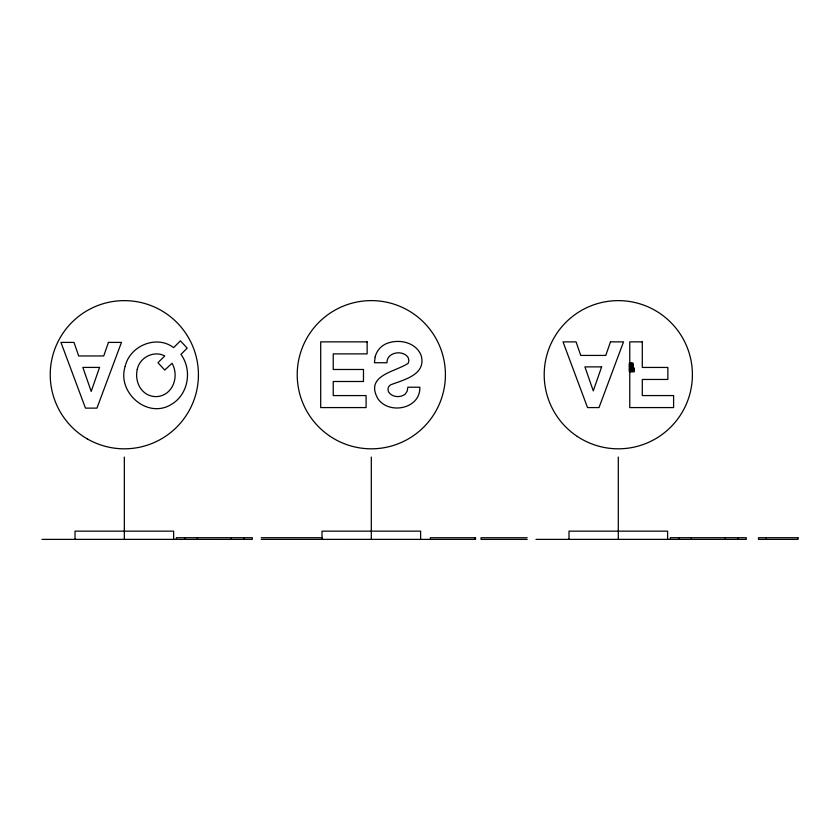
<?xml version="1.0" encoding="UTF-8"?>
<svg xmlns="http://www.w3.org/2000/svg" width="840" height="840" viewBox="0 0 840 840"><rect width="100%" height="100%" fill="white"/><g stroke="black" fill="none" stroke-linecap="round" stroke-linejoin="round"><path stroke-width="1.26" d="M629.339 364.308L633.045 364.308M629.339 365.536L633.045 365.536M629.339 366.776L633.045 366.776M629.339 368.014L634.284 368.014L634.284 371.711L629.339 371.711L629.339 363.069L633.045 363.069L633.045 371.711M629.339 369.243L634.284 369.243M629.339 370.482L634.284 370.482M261.198 537.716L322.266 537.716M527.163 537.736L481.016 537.736L481.016 539.385L527.163 539.385M42 539.385L252.304 539.364L252.304 537.716L176.347 537.716L176.347 539.364M261.198 539.364L475.545 539.385L475.545 537.736L430.364 537.736L430.364 539.385M535.972 539.385L746.277 539.364L746.277 537.716L670.331 537.716L670.331 539.364M766.374 537.716L766.374 539.364M737.762 537.716L737.762 539.364M725.372 537.716L725.372 539.364M691.404 537.716L691.404 539.364M679.119 537.716L679.119 539.364M667.601 539.385L667.601 531.153L569.005 531.153L569.005 539.385M631.817 363.069L631.817 371.711M630.577 363.069L630.577 371.711M618.303 457.055L618.303 539.385M475.219 537.736L475.219 539.385M420.62 539.385L420.62 531.153L322.014 531.153L322.014 539.385M371.312 457.055L371.312 539.385M243.789 537.716L243.789 539.364M231.399 537.716L231.399 539.364M197.431 537.716L197.431 539.364M185.147 537.716L185.147 539.364M173.628 539.385L173.628 531.153L75.033 531.153L75.033 539.385M124.331 457.055L124.331 539.385M137.267 369.338C135.166 378.357 138.191 388.731 146.223 393.855A18.249 18.249 0 0 0 165.522 393.855C175.445 387.513 177.765 373.191 172.053 363.279L164.745 370.052L157.962 362.723L164.745 355.95C153.983 350.144 139.64 357.431 137.267 369.338M375.165 356.8L374.441 362.733L386.957 362.754C386.747 351.992 403.084 349.471 408.219 357.651L408.891 360.633L408.219 363.279C395.346 372.005 364.718 375.144 377.78 398.548C388.805 415.149 420.683 408.965 419.832 387.219L407.841 387.219L407.18 391.156L405.237 394.107C400.428 397.929 392.102 397.435 388.668 392.018A5.355 5.355 0 0 1 390.506 384.878C403.715 379.796 426.584 374.745 421.155 355.467C415.832 341.764 397.656 338.32 385.34 344.117A19.393 19.393 0 0 0 375.165 356.8M125.202 366.272C116.603 392.459 147.756 419.685 171.78 404.145C188.548 394.118 192.371 369.779 180.925 354.385L187.184 348.128L180.401 340.83L173.618 347.644C156.671 334.551 129.801 345.765 125.202 366.272M99.55 367.416L91.203 391.419L82.856 367.416L99.55 367.416M108.423 342.405L103.73 355.961L78.687 355.961L73.993 342.405L60.953 342.405L85.47 408.125L96.947 408.125L121.464 342.405L108.423 342.405M601.619 366.881L593.271 390.883L584.924 366.881L601.619 366.881M610.491 341.87L605.787 355.425L580.755 355.425L576.051 341.87L563.01 341.87L587.528 407.579L599.004 407.579L623.532 341.87L610.491 341.87M367.132 341.87L320.702 341.87L320.702 407.579L366.093 407.579L366.093 395.577L333.228 395.577L333.228 381.497L363.479 381.497L363.479 369.485L333.228 369.485L333.228 353.881L367.132 353.881L367.132 341.87M642.296 341.87L629.769 341.87L629.769 407.579L673.596 407.579L673.596 395.567L642.296 395.567L642.296 379.459L667.852 379.459L667.852 367.447L642.296 367.447L642.296 341.87M798 537.716L758.499 537.716L758.499 539.364L798 539.364L798 537.716M87.276 438.89A74.099 74.099 0 0 0 198.429 374.724A74.099 74.099 0 0 0 87.276 310.558A74.099 74.099 0 0 0 87.276 438.89M330.309 436.433A74.099 74.099 0 0 0 445.274 379.376A74.099 74.099 0 0 0 338.373 308.343A74.099 74.099 0 0 0 330.309 436.433M577.3 436.443A74.099 74.099 0 0 0 692.255 379.376A74.099 74.099 0 0 0 585.354 308.354A74.099 74.099 0 0 0 577.3 436.443"/></g></svg>
